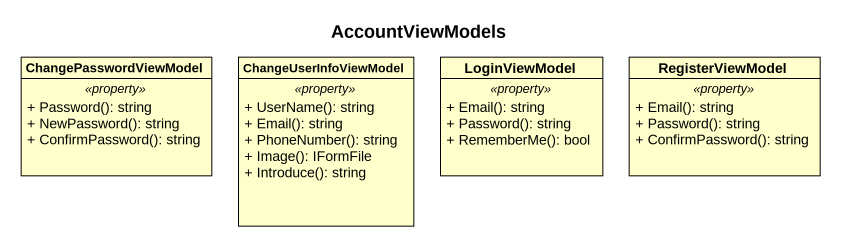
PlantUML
@startuml
title AccountViewModels
hide circle
hide empty members
skinparam classAttributeIconSize 0
class ChangePasswordViewModel {
  .. <<property>> ..
  + Password(): string
  + NewPassword(): string
  + ConfirmPassword(): string
}
class ChangeUserInfoViewModel {
  .. <<property>> ..
  + UserName(): string
  + Email(): string
  + PhoneNumber(): string
  + Image(): IFormFile
  + Introduce(): string
}
class LoginViewModel {
  .. <<property>> ..
  + Email(): string
  + Password(): string
  + RememberMe(): bool
}
class RegisterViewModel {
  .. <<property>> ..
  + Email(): string
  + Password(): string
  + ConfirmPassword(): string
}
@enduml
